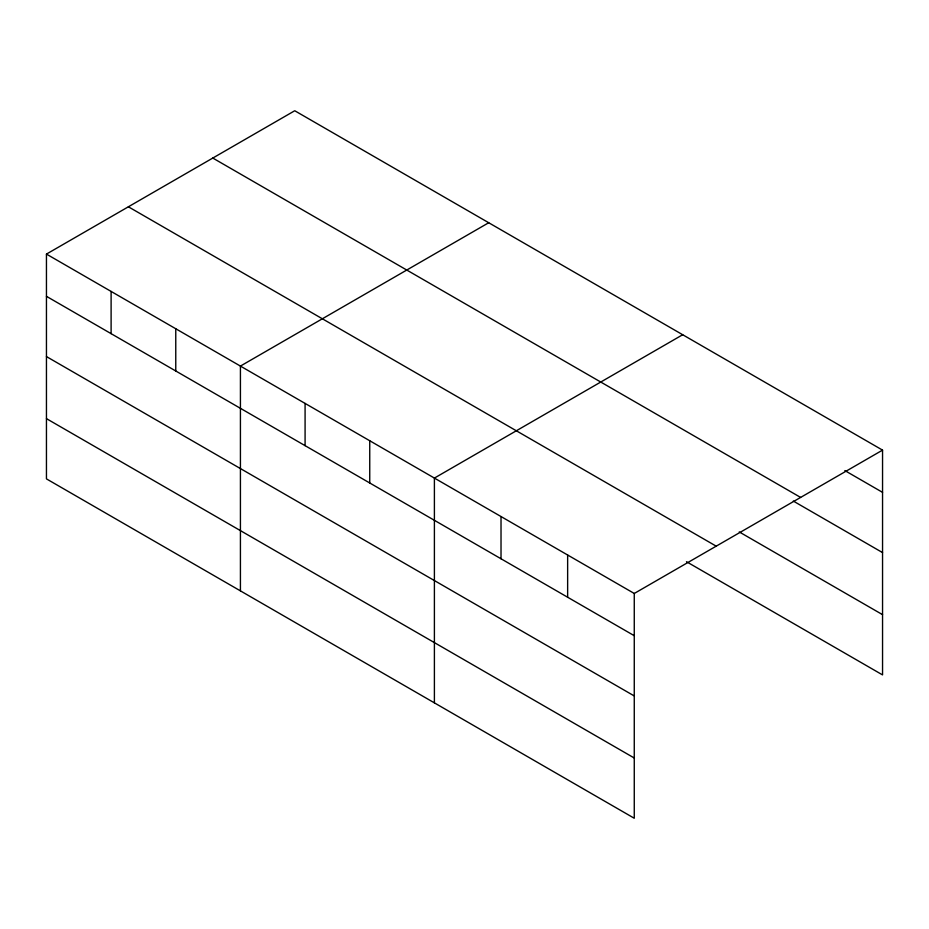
<?xml version="1.0" encoding="UTF-8"?>
<svg xmlns="http://www.w3.org/2000/svg" width="929" height="929" viewBox="0 0 929 929"><rect width="100%" height="100%" fill="white"/><g stroke="black" fill="none" stroke-linecap="round" stroke-linejoin="round"><path stroke-width="1.39" d="M634.263 695.949L634.263 593.468L46.45 254.093L46.45 478.876L634.263 818.252L634.263 695.949L46.45 356.573M686.461 561.697L882.55 674.907L882.55 450.124L294.737 110.748L46.45 254.093M488.712 222.739L240.425 366.084L240.425 590.867M682.699 334.73L434.4 478.087L434.4 702.87M634.263 593.468L882.55 450.124M844.844 470.585L882.55 492.358M212.799 158.058L800.612 497.421M793.308 501.068L882.55 552.592M739.252 531.934L882.55 614.661M128.388 206.795L716.201 546.159M46.45 296.328L634.263 635.703M46.45 418.642L634.263 758.006M567.642 555.008L567.642 597.242M501.021 516.547L501.021 558.782M369.742 440.752L369.742 482.987M305.084 403.418L305.084 445.653M175.767 328.761L175.767 370.996M111.108 291.427L111.108 333.662"/></g></svg>
